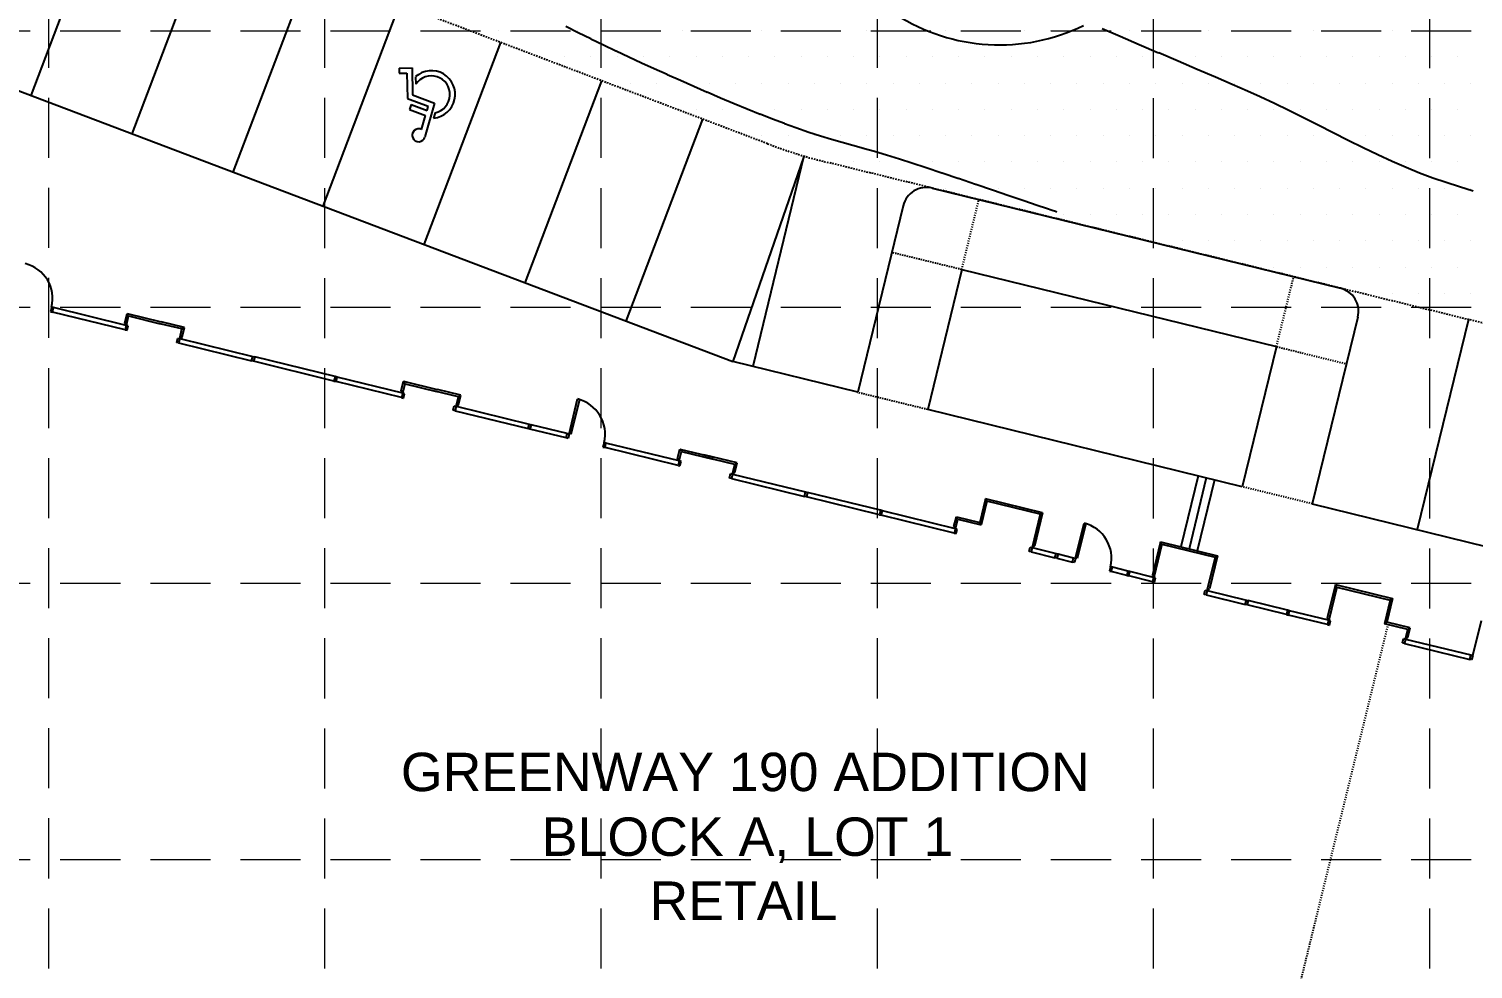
# Model space of a CAD drawing. Header units: inches. Extents: x 6967 to 7890, y 13663 to 15138.
# Drawn here: x 7289 to 7409.2, y 14184.3 to 14262.6 of the extents above; entities that cross this region are included whole.
import ezdxf

# ---------------------------------------------------------------- set-up
doc = ezdxf.new("R2010")
doc.units = ezdxf.units.IN
doc.header["$MEASUREMENT"] = 0
doc.linetypes.add('HIDDEN', pattern=[0.375, 0.25, -0.125])
doc.linetypes.add('XGWI003AR$0$HIDDEN2', pattern=[0.1875, 0.125, -0.0625])
for name, color, linetype in [('C-ANNO-BLDG-N', 1, 'Continuous'), ('GRID', 254, 'HIDDEN'), ('PC', 35, 'Continuous'), ('V-ESMT-ACCS-TXT-N', 7, 'Continuous'), ('XGWI003AR$0$a-wall-base', 11, 'Continuous'), ('XGWI003AR$0$a-wall-door', 9, 'Continuous'), ('XGWI003AR$0$a-wall-mhor', 4, 'Continuous'), ('XGWI003AR$0$a-wall-mullin', 6, 'Continuous'), ('XGWI003AR$0$C-PKNG-CURB-FACE-N', 4, 'Continuous'), ('XGWI003AR$0$C-PKNG-FIRE-HTCH-N', 2, 'Continuous'), ('XGWI003AR$0$C-PKNG-FIRE-N', 2, 'XGWI003AR$0$HIDDEN2'), ('XGWI003AR$0$C-PKNG-STRP-N', 6, 'Continuous'), ('XGWI003AR$0$C-SITE-WALK-N', 2, 'Continuous'), ('XGWI003AR$0$C-STRC-BLDG-SLAB-N', 15, 'XGWI003AR$0$HIDDEN2')]:
    doc.layers.add(name, color=color, linetype=linetype)
doc.styles.get("Standard").update_dxf_attribs({"font": 'ARIAL.TTF'})

msp = doc.modelspace()

# ---------------------------------------------------------------- linework, layer by layer
for p, q in [((7319.82, 14259.37), (7320.88, 14259.39)), ((7319.82, 14259.37), (7319.82, 14258.95)), ((7320.88, 14259.39), (7320.92, 14257.15)), ((7319.82, 14258.95), (7320.46, 14258.96)), ((7320.46, 14258.96), (7320.5, 14256.85)), ((7321.18, 14258.66), (7321.19, 14258.03)), ((7320.5, 14256.85), (7322.23, 14256.2)), ((7320.92, 14257.15), (7322.74, 14256.46)), ((7320.82, 14256.34), (7320.67, 14255.94)), ((7320.67, 14255.94), (7322.01, 14255.43)), ((7320.82, 14256.34), (7322.13, 14255.85)), ((7322.74, 14256.46), (7321.95, 14253.64)), ((7322.13, 14255.85), (7322.23, 14256.2)), ((7322.81, 14255.65), (7322.68, 14255.2)), ((7321.68, 14254.26), (7322.01, 14255.43)), ((7376.13, 14218.56, 0), (7376.84, 14221.47, 0)), ((7376.98, 14221.44, 0), (7376.27, 14218.53, 0)), ((7376.84, 14221.47, 0), (7376.98, 14221.44, 0)), ((7376.27, 14218.53, 0), (7376.13, 14218.56, 0))]:
    msp.add_line(p, q)
for centre, radius, start, end in [((7322.49, 14257.18), 1.98, 275.5254, 131.4534), ((7322.49, 14257.18), 1.55, 281.7678, 146.7803), ((7321.43, 14253.78), 0.538, 62.3582, 344.3337), ((7376.13, 14218.56, 0), 3, 346.2275, 76.2275)]:
    msp.add_arc(centre, radius, start, end)
at = {"layer": 'GRID', "color": 252, "linetype": 'HIDDEN', "lineweight": 0, "ltscale": 20}
for p, q in [((7290.62, 13779.4), (7290.62, 15113.57)), ((7313.63, 13779.39), (7313.63, 15113.57)), ((7336.63, 13779.39), (7336.63, 15113.57)), ((7359.63, 13779.39), (7359.63, 15113.57)), ((7382.63, 13779.38), (7382.63, 15113.57)), ((7405.63, 13779.38), (7405.63, 15113.57)), ((6991.59, 14262.49), (7865.68, 14262.49)), ((6991.59, 14239.48), (7865.68, 14239.48)), ((6991.59, 14216.48), (7865.68, 14216.48)), ((6991.59, 14193.48), (7865.68, 14193.48))]:
    msp.add_line(p, q, dxfattribs=at)
at = {"layer": 'PC', "color": 25, "extrusion": (-0.446372, -0.894847, 0), "elevation": -16036.61}
msp.add_lwpolyline([(197.16, 671), (195.99, 671)], dxfattribs=at)
at = {"layer": 'PC', "color": 25, "extrusion": (-0.441352, -0.897334, 0), "elevation": -16035.26}
msp.add_lwpolyline([(288.16, 671), (286.99, 671)], dxfattribs=at)
at = {"layer": 'PC', "color": 25}
for points, elevation in [([(7336.82, 14261.29), (7335.77, 14261.8)], 671), ([(7338.93, 14260.29), (7337.87, 14260.79)], 671), ([(7339.98, 14259.8), (7338.93, 14260.29)], 671), ([(7342.13, 14258.83), (7341.05, 14259.32)], 671), ([(7387.79, 14258.62), (7386.27, 14259.27)], 670), ([(7346.58, 14256.88), (7345.46, 14257.36)], 671), ([(7391.52, 14256.98), (7390.45, 14257.46)], 670), ([(7392.69, 14256.43), (7391.52, 14256.98)], 670), ([(7350.89, 14255.12), (7349.86, 14255.53)], 671), ([(7352.84, 14254.39), (7351.89, 14254.74)], 671), ([(7396.35, 14254.62), (7395.11, 14255.24)], 670), ([(7354.9, 14253.7), (7353.92, 14254.02)], 671), ([(7355.82, 14253.43), (7354.9, 14253.7)], 671), ([(7356.71, 14253.17), (7355.82, 14253.43)], 671), ([(7398.85, 14253.35), (7397.6, 14253.98)], 670), ([(7400.09, 14252.74), (7398.85, 14253.35)], 670), ([(7360.39, 14252.13), (7359.39, 14252.43)], 671), ([(7361.48, 14251.8), (7360.39, 14252.13)], 671), ([(7402.51, 14251.59), (7401.31, 14252.15)], 670), ([(7363.7, 14251.07), (7362.51, 14251.46)], 671), ([(7365.01, 14250.63), (7363.7, 14251.07)], 671), ([(7369.22, 14249.21), (7367.82, 14249.69)], 671), ([(7405.89, 14250.22), (7404.79, 14250.63)], 670), ([(7407, 14249.84), (7405.89, 14250.22)], 670), ([(7408.12, 14249.48), (7407, 14249.84)], 670), ([(7409.24, 14249.14), (7408.12, 14249.48)], 670)]:
    msp.add_lwpolyline(points, dxfattribs=dict(at, elevation=elevation))
at = {"layer": 'PC', "color": 25, "extrusion": (-0.392533, -0.919738, 0), "elevation": -16014.14}
msp.add_lwpolyline([(1189.22, 670), (1187.58, 670)], dxfattribs=at)
at = {"layer": 'PC', "color": 25, "extrusion": (-0.391491, -0.920182, 0), "elevation": -16012.78}
msp.add_lwpolyline([(1209.08, 670), (1207.36, 670)], dxfattribs=at)
at = {"layer": 'PC', "color": 25, "extrusion": (-0.431232, -0.902241, 0), "elevation": -16031}
msp.add_lwpolyline([(470.81, 671), (469.65, 671)], dxfattribs=at)
at = {"layer": 'PC', "color": 25, "extrusion": (-0.391182, -0.920313, 0), "elevation": -16012.37}
msp.add_lwpolyline([(1216.22, 670), (1214.46, 670)], dxfattribs=at)
at = {"layer": 'PC', "color": 25, "extrusion": (-0.391533, -0.920164, 0), "elevation": -16012.84}
msp.add_lwpolyline([(1211.88, 670), (1210.12, 670)], dxfattribs=at)
at = {"layer": 'PC', "color": 25, "extrusion": (-0.41591, -0.909406, 0), "elevation": -16020.72}
msp.add_lwpolyline([(745.41, 671), (744.24, 671)], dxfattribs=at)
at = {"layer": 'PC', "color": 25, "extrusion": (0.392565, 0.919724, 0), "elevation": 16014.19}
msp.add_lwpolyline([(-1195.64, 670), (-1193.92, 670)], dxfattribs=at)
at = {"layer": 'PC', "color": 25, "extrusion": (-0.407389, -0.913255, 0), "elevation": -16013.04}
msp.add_lwpolyline([(897.55, 671), (896.35, 671)], dxfattribs=at)
at = {"layer": 'PC', "color": 25, "extrusion": (0.403107, 0.915153, 0), "elevation": 16008.66}
msp.add_lwpolyline([(-973.76, 671), (-972.54, 671)], dxfattribs=at)
at = {"layer": 'PC', "color": 25, "extrusion": (-0.397302, -0.917688, 0), "elevation": -16020.14}
msp.add_lwpolyline([(1116.23, 670), (1114.7, 670)], dxfattribs=at)
at = {"layer": 'PC', "color": 25, "extrusion": (0.398472, 0.917181, 0), "elevation": 16003.53}
msp.add_lwpolyline([(-1055.96, 671), (-1054.74, 671)], dxfattribs=at)
at = {"layer": 'PC', "color": 25, "extrusion": (-0.387732, -0.921772, 0), "elevation": -15990.1}
msp.add_lwpolyline([(1245.23, 671), (1244.02, 671)], dxfattribs=at)
at = {"layer": 'PC', "color": 25, "extrusion": (0.401797, 0.915729, 0), "elevation": 16025.42}
msp.add_lwpolyline([(-1039.04, 670), (-1037.67, 670)], dxfattribs=at)
at = {"layer": 'PC', "color": 25, "extrusion": (-0.381364, -0.924425, 0), "elevation": -15981.13}
msp.add_lwpolyline([(1356.69, 671), (1355.51, 671)], dxfattribs=at)
at = {"layer": 'PC', "color": 25, "extrusion": (-0.374093, -0.927391, 0), "elevation": -15969.98}
msp.add_lwpolyline([(1483.3, 671), (1482.14, 671)], dxfattribs=at)
at = {"layer": 'PC', "color": 25, "extrusion": (0.436353, 0.899776, 0), "elevation": 16053.41}
msp.add_lwpolyline([(-432.26, 670), (-430.93, 670)], dxfattribs=at)
at = {"layer": 'PC', "color": 25, "extrusion": (-0.445313, -0.895375, 0), "elevation": -16056.93}
msp.add_lwpolyline([(273.35, 670), (271.98, 670)], dxfattribs=at)
at = {"layer": 'PC', "color": 25, "extrusion": (-0.355758, -0.934578, 0), "elevation": -15937.67}
msp.add_lwpolyline([(1799.67, 671), (1798.6, 671)], dxfattribs=at)
at = {"layer": 'PC', "color": 25, "extrusion": (0.451781, 0.892129, 0), "elevation": 16058.49}
msp.add_lwpolyline([(-159.93, 670), (-158.53, 670)], dxfattribs=at)
at = {"layer": 'PC', "color": 25, "extrusion": (-0.327334, -0.944909, 0), "elevation": -15875.94}
msp.add_lwpolyline([(2282.96, 671), (2281.82, 671)], dxfattribs=at)
at = {"layer": 'PC', "color": 25, "extrusion": (0.266921, 0.963718, 0), "elevation": 15699.71}
msp.add_lwpolyline([(-3286.22, 671), (-3285.32, 671)], dxfattribs=at)
at = {"layer": 'PC', "color": 25, "extrusion": (0.265503, 0.96411, 0), "elevation": 15694.85}
msp.add_lwpolyline([(-3310.25, 671), (-3309.33, 671)], dxfattribs=at)
at = {"layer": 'PC', "color": 25, "extrusion": (-0.270867, -0.962617, 0), "elevation": -15713.04}
msp.add_lwpolyline([(3223.76, 671), (3222.79, 671)], dxfattribs=at)
at = {"layer": 'PC', "color": 25, "extrusion": (-0.434916, -0.900471, 0), "elevation": -16052.6}
msp.add_lwpolyline([(466.18, 670), (464.82, 670)], dxfattribs=at)
at = {"layer": 'PC', "color": 25, "extrusion": (-0.307546, -0.951533, 0), "elevation": -15825.05}
msp.add_lwpolyline([(2622.69, 671), (2621.6, 671)], dxfattribs=at)
at = {"layer": 'PC', "color": 25, "extrusion": (0.402239, 0.915535, 0), "elevation": 16025.41}
msp.add_lwpolyline([(-1045.98, 670), (-1044.71, 670)], dxfattribs=at)
at = {"layer": 'PC', "color": 25, "extrusion": (-0.376659, -0.926352, 0), "elevation": -15990.18}
msp.add_lwpolyline([(1491.81, 670), (1490.6, 670)], dxfattribs=at)
at = {"layer": 'PC', "color": 25, "extrusion": (-0.318739, -0.947843, 0), "elevation": -15854.87}
msp.add_lwpolyline([(2440.11, 671), (2438.65, 671)], dxfattribs=at)
at = {"layer": 'PC', "color": 25, "extrusion": (-0.320413, -0.947278, 0), "elevation": -15859.16}
msp.add_lwpolyline([(2413.58, 671), (2412.08, 671)], dxfattribs=at)
at = {"layer": 'PC', "color": 25, "extrusion": (-0.322396, -0.946605, 0), "elevation": -15864.18}
msp.add_lwpolyline([(2383.28, 671), (2381.85, 671)], dxfattribs=at)
at = {"layer": 'PC', "color": 25, "extrusion": (0.322841, 0.946453, 0), "elevation": 15865.3}
msp.add_lwpolyline([(-2377.16, 671), (-2375.83, 671)], dxfattribs=at)
at = {"layer": 'PC', "color": 25, "extrusion": (-0.322891, -0.946436, 0), "elevation": -15865.42}
msp.add_lwpolyline([(2377.49, 671), (2376.31, 671)], dxfattribs=at)
at = {"layer": 'PC', "color": 25, "extrusion": (-0.322472, -0.946579, 0), "elevation": -15864.37}
msp.add_lwpolyline([(2385.32, 671), (2384.52, 671)], dxfattribs=at)
at = {"layer": 'PC', "color": 25, "extrusion": (-0.321626, -0.946867, 0), "elevation": -15862.23}
msp.add_lwpolyline([(2400, 671), (2399.49, 671)], dxfattribs=at)
at = {"layer": 'PC', "color": 25, "extrusion": (-0.320517, -0.947243, 0), "elevation": -15859.41}
msp.add_lwpolyline([(2418.87, 671), (2418.58, 671)], dxfattribs=at)
at = {"layer": 'PC', "color": 25, "extrusion": (-0.319503, -0.947585, 0), "elevation": -15856.81}
msp.add_lwpolyline([(2435.96, 671), (2435.83, 671)], dxfattribs=at)
at = {"layer": 'V-ESMT-ACCS-TXT-N'}
msp.add_arc((7369.81, 14277.26), 15.95, 237.2595, 295.9595, dxfattribs=at)
at = {"layer": 'XGWI003AR$0$a-wall-base', "color": 7}
for p, q in [((7296.97, 14238.14, 0), (7297.16, 14238.94, 0)), ((7297.16, 14238.94, 0), (7299.98, 14238.25, 0)), ((7297.28, 14238.74, 0), (7297.16, 14238.94, 0)), ((7297.09, 14237.94, 0), (7296.97, 14238.14, 0)), ((7297.09, 14237.94, 0), (7297.28, 14238.74, 0)), ((7297.28, 14238.74, 0), (7299.91, 14238.09, 0)), ((7301.72, 14237.65, 0), (7299.78, 14238.12, 0)), ((7301.93, 14237.77, 0), (7299.98, 14238.25, 0)), ((7301.53, 14236.85, 0), (7301.72, 14237.65, 0)), ((7301.72, 14237.65, 0), (7301.93, 14237.77, 0)), ((7301.73, 14236.97, 0), (7301.93, 14237.77, 0)), ((7301.53, 14236.85, 0), (7301.73, 14236.97, 0)), ((7319.98, 14232.5, 0), (7320.18, 14233.3, 0)), ((7320.1, 14232.3, 0), (7320.3, 14233.09, 0)), ((7320.18, 14233.3, 0), (7322.97, 14232.61, 0)), ((7320.3, 14233.09, 0), (7320.18, 14233.3, 0)), ((7320.3, 14233.09, 0), (7322.93, 14232.45, 0)), ((7320.1, 14232.3, 0), (7319.98, 14232.5, 0)), ((7324.74, 14232.01, 0), (7322.79, 14232.48, 0)), ((7324.94, 14232.13, 0), (7322.99, 14232.6, 0)), ((7324.55, 14231.21, 0), (7324.74, 14232.01, 0)), ((7324.74, 14232.01, 0), (7324.94, 14232.13, 0)), ((7324.75, 14231.33, 0), (7324.94, 14232.13, 0)), ((7324.55, 14231.21, 0), (7324.75, 14231.33, 0)), ((7343, 14226.86, 0), (7343.19, 14227.65, 0)), ((7343.12, 14226.66, 0), (7343, 14226.86, 0)), ((7343.12, 14226.66, 0), (7343.32, 14227.45, 0)), ((7343.19, 14227.65, 0), (7345.99, 14226.97, 0)), ((7343.32, 14227.45, 0), (7343.19, 14227.65, 0)), ((7343.32, 14227.45, 0), (7345.95, 14226.81, 0)), ((7347.76, 14226.36, 0), (7345.13, 14227.01, 0)), ((7347.96, 14226.49, 0), (7345.17, 14227.17, 0)), ((7347.56, 14225.57, 0), (7347.76, 14226.36, 0)), ((7347.56, 14225.57, 0), (7347.76, 14225.69, 0)), ((7347.76, 14226.36, 0), (7347.96, 14226.49, 0)), ((7347.76, 14225.69, 0), (7347.96, 14226.49, 0)), ((7368.64, 14223.5, 0), (7368.16, 14221.53, 0)), ((7368.76, 14223.3, 0), (7368.28, 14221.33, 0)), ((7368.76, 14223.3, 0), (7368.64, 14223.5, 0)), ((7373.39, 14222.34, 0), (7368.64, 14223.5, 0)), ((7373.19, 14222.22, 0), (7368.76, 14223.3, 0)), ((7366.01, 14221.21, 0), (7366.21, 14222.01, 0)), ((7366.21, 14222.01, 0), (7368.16, 14221.53, 0)), ((7366.33, 14221.81, 0), (7366.21, 14222.01, 0)), ((7373.19, 14222.22, 0), (7372.51, 14219.45, 0)), ((7373.39, 14222.34, 0), (7372.72, 14219.57, 0)), ((7373.19, 14222.22, 0), (7373.39, 14222.34, 0)), ((7366.13, 14221.02, 0), (7366.01, 14221.21, 0)), ((7366.14, 14221.02, 0), (7366.33, 14221.81, 0)), ((7366.33, 14221.81, 0), (7368.28, 14221.33, 0)), ((7368.28, 14221.33, 0), (7368.16, 14221.53, 0)), ((7372.72, 14219.57, 0), (7372.51, 14219.45, 0)), ((7383.21, 14219.93, 0), (7382.53, 14217.16, 0)), ((7383.33, 14219.73, 0), (7382.65, 14216.96, 0)), ((7383.21, 14219.93, 0), (7387.96, 14218.77, 0)), ((7383.33, 14219.73, 0), (7383.21, 14219.93, 0)), ((7383.33, 14219.73, 0), (7387.76, 14218.64, 0)), ((7387.76, 14218.64, 0), (7387.08, 14215.87, 0)), ((7387.96, 14218.77, 0), (7387.28, 14216, 0)), ((7387.76, 14218.64, 0), (7387.96, 14218.77, 0)), ((7382.65, 14216.96, 0), (7382.53, 14217.16, 0)), ((7387.08, 14215.87, 0), (7387.28, 14216, 0)), ((7397.78, 14216.36, 0), (7397.1, 14213.59, 0)), ((7397.9, 14216.16, 0), (7397.22, 14213.39, 0)), ((7397.78, 14216.36, 0), (7402.53, 14215.2, 0)), ((7397.9, 14216.16, 0), (7397.78, 14216.36, 0)), ((7397.9, 14216.16, 0), (7402.33, 14215.07, 0)), ((7402.33, 14215.07, 0), (7401.85, 14213.1, 0)), ((7402.53, 14215.2, 0), (7402.05, 14213.23, 0)), ((7402.33, 14215.07, 0), (7402.53, 14215.2, 0)), ((7397.22, 14213.39, 0), (7397.1, 14213.59, 0)), ((7401.85, 14213.1, 0), (7402.05, 14213.23, 0)), ((7403.8, 14212.63, 0), (7401.85, 14213.1, 0)), ((7404, 14212.75, 0), (7402.05, 14213.23, 0)), ((7403.6, 14211.83, 0), (7403.8, 14212.63, 0)), ((7403.8, 14211.95, 0), (7404, 14212.75, 0)), ((7403.8, 14212.63, 0), (7404, 14212.75, 0)), ((7403.61, 14211.83, 0), (7403.8, 14211.95, 0))]:
    msp.add_line(p, q, dxfattribs=at)
at = {"layer": 'XGWI003AR$0$a-wall-door'}
for p, q in [((7333.96, 14228.9, 0), (7334.67, 14231.82, 0)), ((7334.82, 14231.78, 0), (7334.1, 14228.87, 0)), ((7334.82, 14231.78, 0), (7334.67, 14231.82, 0)), ((7409.21, 14210.46, 0), (7409.93, 14213.37, 0))]:
    msp.add_line(p, q, dxfattribs=at)
for centre in [(7287.95, 14240.18, 0), (7333.96, 14228.9, 0)]:
    msp.add_arc(centre, 3, 346.2275, 76.2275, dxfattribs=at)
at = {"layer": 'XGWI003AR$0$a-wall-mhor', "color": 7}
for p, q in [((7296.99, 14237.58, 0), (7290.94, 14239.06, 0)), ((7297.08, 14237.94, 0), (7291.03, 14239.43, 0)), ((7301.44, 14236.49, 0), (7307.52, 14235, 0)), ((7301.53, 14236.85, 0), (7307.61, 14235.36, 0)), ((7314.47, 14233.68, 0), (7307.78, 14235.32, 0)), ((7314.38, 14233.31, 0), (7307.69, 14234.96, 0)), ((7320.01, 14231.94, 0), (7314.55, 14233.28, 0)), ((7320.1, 14232.3, 0), (7314.64, 14233.64, 0)), ((7324.46, 14230.84, 0), (7330.54, 14229.35, 0)), ((7324.55, 14231.21, 0), (7330.63, 14229.72, 0)), ((7333.71, 14228.58, 0), (7330.7, 14229.31, 0)), ((7333.8, 14228.94, 0), (7330.79, 14229.68, 0)), ((7343.12, 14226.66, 0), (7337.03, 14228.15, 0)), ((7343.03, 14226.29, 0), (7336.95, 14227.78, 0)), ((7347.57, 14225.57, 0), (7353.65, 14224.08, 0)), ((7347.48, 14225.2, 0), (7353.56, 14223.71, 0)), ((7359.8, 14222.18, 0), (7353.72, 14223.67, 0)), ((7359.89, 14222.55, 0), (7353.81, 14224.04, 0)), ((7366.04, 14220.65, 0), (7359.96, 14222.14, 0)), ((7366.13, 14221.02, 0), (7360.05, 14222.51, 0)), ((7372.43, 14219.08, 0), (7374.42, 14218.59, 0)), ((7372.52, 14219.44, 0), (7374.51, 14218.96, 0)), ((7374.59, 14218.55, 0), (7375.87, 14218.24, 0)), ((7374.68, 14218.92, 0), (7375.96, 14218.6, 0)), ((7380.4, 14217.13, 0), (7379.11, 14217.44, 0)), ((7380.49, 14217.49, 0), (7379.2, 14217.81, 0)), ((7382.64, 14216.96, 0), (7380.65, 14217.45, 0)), ((7382.55, 14216.6, 0), (7380.56, 14217.09, 0)), ((7387, 14215.51, 0), (7390.27, 14214.71, 0)), ((7387.09, 14215.87, 0), (7390.36, 14215.07, 0)), ((7393.78, 14214.23, 0), (7390.52, 14215.03, 0)), ((7393.69, 14213.87, 0), (7390.43, 14214.67, 0)), ((7397.12, 14213.03, 0), (7393.86, 14213.83, 0)), ((7397.21, 14213.39, 0), (7393.95, 14214.19, 0)), ((7403.52, 14211.47, 0), (7408.96, 14210.13, 0)), ((7403.61, 14211.83, 0), (7409.05, 14210.5, 0))]:
    msp.add_line(p, q, dxfattribs=at)
at = {"layer": 'XGWI003AR$0$a-wall-mullin', "color": 7}
for p, q in [((7290.87, 14239.47, 0), (7290.78, 14239.1, 0)), ((7290.78, 14239.1, 0), (7290.94, 14239.06, 0)), ((7291.03, 14239.43, 0), (7290.87, 14239.47, 0)), ((7290.94, 14239.06, 0), (7291.03, 14239.43, 0)), ((7297.08, 14237.94, 0), (7296.99, 14237.58, 0)), ((7297.24, 14237.9, 0), (7297.08, 14237.94, 0)), ((7297.15, 14237.54, 0), (7297.24, 14237.9, 0)), ((7296.99, 14237.58, 0), (7297.15, 14237.54, 0)), ((7301.28, 14236.53, 0), (7301.37, 14236.89, 0)), ((7301.44, 14236.49, 0), (7301.28, 14236.53, 0)), ((7301.37, 14236.89, 0), (7301.53, 14236.85, 0)), ((7301.53, 14236.85, 0), (7301.44, 14236.49, 0)), ((7307.52, 14235, 0), (7307.61, 14235.36, 0)), ((7307.61, 14235.36, 0), (7307.78, 14235.32, 0)), ((7307.78, 14235.32, 0), (7307.69, 14234.96, 0)), ((7307.69, 14234.96, 0), (7307.52, 14235, 0)), ((7314.47, 14233.68, 0), (7314.38, 14233.31, 0)), ((7314.38, 14233.31, 0), (7314.55, 14233.28, 0)), ((7314.64, 14233.64, 0), (7314.47, 14233.68, 0)), ((7314.55, 14233.28, 0), (7314.64, 14233.64, 0)), ((7320.1, 14232.3, 0), (7320.01, 14231.94, 0)), ((7320.01, 14231.94, 0), (7320.17, 14231.9, 0)), ((7320.26, 14232.26, 0), (7320.1, 14232.3, 0)), ((7320.17, 14231.9, 0), (7320.26, 14232.26, 0)), ((7324.3, 14230.88, 0), (7324.39, 14231.25, 0)), ((7324.46, 14230.84, 0), (7324.3, 14230.88, 0)), ((7324.39, 14231.25, 0), (7324.55, 14231.21, 0)), ((7324.55, 14231.21, 0), (7324.46, 14230.84, 0)), ((7330.54, 14229.35, 0), (7330.63, 14229.72, 0)), ((7330.7, 14229.31, 0), (7330.54, 14229.35, 0)), ((7330.63, 14229.72, 0), (7330.79, 14229.68, 0)), ((7330.79, 14229.68, 0), (7330.7, 14229.31, 0)), ((7333.71, 14228.58, 0), (7333.8, 14228.94, 0)), ((7333.87, 14228.54, 0), (7333.71, 14228.58, 0)), ((7333.8, 14228.94, 0), (7333.96, 14228.9, 0)), ((7333.96, 14228.9, 0), (7333.87, 14228.54, 0)), ((7336.87, 14228.19, 0), (7336.78, 14227.82, 0)), ((7337.03, 14228.15, 0), (7336.87, 14228.19, 0)), ((7336.95, 14227.78, 0), (7337.03, 14228.15, 0)), ((7336.78, 14227.82, 0), (7336.95, 14227.78, 0)), ((7343.12, 14226.66, 0), (7343.03, 14226.29, 0)), ((7343.03, 14226.29, 0), (7343.19, 14226.25, 0)), ((7343.28, 14226.62, 0), (7343.12, 14226.66, 0)), ((7343.19, 14226.25, 0), (7343.28, 14226.62, 0)), ((7347.32, 14225.24, 0), (7347.4, 14225.61, 0)), ((7347.4, 14225.61, 0), (7347.57, 14225.57, 0)), ((7347.57, 14225.57, 0), (7347.48, 14225.2, 0)), ((7347.48, 14225.2, 0), (7347.32, 14225.24, 0)), ((7353.56, 14223.71, 0), (7353.65, 14224.08, 0)), ((7353.72, 14223.67, 0), (7353.56, 14223.71, 0)), ((7353.65, 14224.08, 0), (7353.81, 14224.04, 0)), ((7353.81, 14224.04, 0), (7353.72, 14223.67, 0)), ((7359.89, 14222.55, 0), (7359.8, 14222.18, 0)), ((7359.8, 14222.18, 0), (7359.96, 14222.14, 0)), ((7360.05, 14222.51, 0), (7359.89, 14222.55, 0)), ((7359.96, 14222.14, 0), (7360.05, 14222.51, 0)), ((7366.13, 14221.02, 0), (7366.04, 14220.65, 0)), ((7366.29, 14220.98, 0), (7366.13, 14221.02, 0)), ((7366.2, 14220.61, 0), (7366.29, 14220.98, 0)), ((7366.04, 14220.65, 0), (7366.2, 14220.61, 0)), ((7372.27, 14219.12, 0), (7372.36, 14219.48, 0)), ((7372.43, 14219.08, 0), (7372.27, 14219.12, 0)), ((7372.36, 14219.48, 0), (7372.52, 14219.44, 0)), ((7372.52, 14219.44, 0), (7372.43, 14219.08, 0)), ((7374.42, 14218.59, 0), (7374.51, 14218.96, 0)), ((7374.59, 14218.55, 0), (7374.42, 14218.59, 0)), ((7374.51, 14218.96, 0), (7374.68, 14218.92, 0)), ((7374.68, 14218.92, 0), (7374.59, 14218.55, 0)), ((7375.87, 14218.24, 0), (7375.96, 14218.6, 0)), ((7375.96, 14218.6, 0), (7376.13, 14218.56, 0)), ((7376.13, 14218.56, 0), (7376.04, 14218.2, 0)), ((7376.04, 14218.2, 0), (7375.87, 14218.24, 0)), ((7379.04, 14217.85, 0), (7378.95, 14217.48, 0)), ((7378.95, 14217.48, 0), (7379.11, 14217.44, 0)), ((7379.2, 14217.81, 0), (7379.04, 14217.85, 0)), ((7379.11, 14217.44, 0), (7379.2, 14217.81, 0)), ((7380.49, 14217.49, 0), (7380.4, 14217.13, 0)), ((7380.65, 14217.45, 0), (7380.49, 14217.49, 0)), ((7380.56, 14217.09, 0), (7380.65, 14217.45, 0)), ((7380.4, 14217.13, 0), (7380.56, 14217.09, 0)), ((7382.64, 14216.96, 0), (7382.55, 14216.6, 0)), ((7382.55, 14216.6, 0), (7382.71, 14216.56, 0)), ((7382.8, 14216.92, 0), (7382.64, 14216.96, 0)), ((7382.71, 14216.56, 0), (7382.8, 14216.92, 0)), ((7386.84, 14215.55, 0), (7386.93, 14215.91, 0)), ((7387, 14215.51, 0), (7386.84, 14215.55, 0)), ((7386.93, 14215.91, 0), (7387.09, 14215.87, 0)), ((7387.09, 14215.87, 0), (7387, 14215.51, 0)), ((7390.27, 14214.71, 0), (7390.36, 14215.07, 0)), ((7390.36, 14215.07, 0), (7390.52, 14215.03, 0)), ((7390.52, 14215.03, 0), (7390.43, 14214.67, 0)), ((7390.43, 14214.67, 0), (7390.27, 14214.71, 0)), ((7393.78, 14214.23, 0), (7393.69, 14213.87, 0)), ((7393.69, 14213.87, 0), (7393.86, 14213.83, 0)), ((7393.95, 14214.19, 0), (7393.78, 14214.23, 0)), ((7393.86, 14213.83, 0), (7393.95, 14214.19, 0)), ((7397.21, 14213.39, 0), (7397.12, 14213.03, 0)), ((7397.12, 14213.03, 0), (7397.28, 14212.99, 0)), ((7397.37, 14213.35, 0), (7397.21, 14213.39, 0)), ((7397.28, 14212.99, 0), (7397.37, 14213.35, 0)), ((7403.35, 14211.51, 0), (7403.44, 14211.87, 0)), ((7403.52, 14211.47, 0), (7403.35, 14211.51, 0)), ((7403.44, 14211.87, 0), (7403.61, 14211.83, 0)), ((7403.61, 14211.83, 0), (7403.52, 14211.47, 0)), ((7408.96, 14210.13, 0), (7409.05, 14210.5, 0)), ((7409.12, 14210.09, 0), (7408.96, 14210.13, 0)), ((7409.05, 14210.5, 0), (7409.21, 14210.46, 0)), ((7409.21, 14210.46, 0), (7409.12, 14210.09, 0))]:
    msp.add_line(p, q, dxfattribs=at)
at = {"layer": 'XGWI003AR$0$C-PKNG-CURB-FACE-N', "color": 7}
for p, q in [((7241.45, 14275.19), (7347.6, 14234.93)), ((7364.19, 14249.38), (7398.19, 14241.05)), ((7361.77, 14247.91), (7358, 14232.38)), ((7399.65, 14238.63), (7395.84, 14223.08)), ((7358, 14232.38), (7347.6, 14234.93)), ((7395.84, 14223.08), (7508.51, 14195.47))]:
    msp.add_line(p, q, dxfattribs=at)
for centre, start, end in [((7363.72, 14247.44), 76.2275, 166.3412), ((7397.71, 14239.11), 346.2306, 76.2275)]:
    msp.add_arc(centre, 2, start, end, dxfattribs=at)
at = {"layer": 'XGWI003AR$0$C-PKNG-FIRE-HTCH-N', "color": 255}
for p, q in [((7325.94, 14262.5), (7325.94, 14262.5)), ((7328.12, 14262.5), (7328.12, 14262.5)), ((7330.31, 14262.5), (7330.31, 14262.5)), ((7332.5, 14262.5), (7332.5, 14262.5)), ((7334.69, 14262.5), (7334.69, 14262.5)), ((7336.88, 14262.5), (7336.88, 14262.5)), ((7339.06, 14262.5), (7339.06, 14262.5)), ((7341.25, 14262.5), (7341.25, 14262.5)), ((7343.44, 14262.5), (7343.44, 14262.5)), ((7345.62, 14262.5), (7345.62, 14262.5)), ((7347.81, 14262.5), (7347.81, 14262.5)), ((7350, 14262.5), (7350, 14262.5)), ((7352.19, 14262.5), (7352.19, 14262.5)), ((7354.38, 14262.5), (7354.38, 14262.5)), ((7356.56, 14262.5), (7356.56, 14262.5)), ((7358.75, 14262.5), (7358.75, 14262.5)), ((7360.94, 14262.5), (7360.94, 14262.5)), ((7363.12, 14262.5), (7363.12, 14262.5)), ((7365.31, 14262.5), (7365.31, 14262.5)), ((7367.5, 14262.5), (7367.5, 14262.5)), ((7369.69, 14262.5), (7369.69, 14262.5)), ((7371.88, 14262.5), (7371.88, 14262.5)), ((7374.06, 14262.5), (7374.06, 14262.5)), ((7376.25, 14262.5), (7376.25, 14262.5)), ((7378.44, 14262.5), (7378.44, 14262.5)), ((7380.62, 14262.5), (7380.62, 14262.5)), ((7382.81, 14262.5), (7382.81, 14262.5)), ((7385, 14262.5), (7385, 14262.5)), ((7387.19, 14262.5), (7387.19, 14262.5)), ((7389.38, 14262.5), (7389.38, 14262.5)), ((7391.56, 14262.5), (7391.56, 14262.5)), ((7393.75, 14262.5), (7393.75, 14262.5)), ((7395.94, 14262.5), (7395.94, 14262.5)), ((7398.12, 14262.5), (7398.12, 14262.5)), ((7400.31, 14262.5), (7400.31, 14262.5)), ((7402.5, 14262.5), (7402.5, 14262.5)), ((7404.69, 14262.5), (7404.69, 14262.5)), ((7406.88, 14262.5), (7406.88, 14262.5)), ((7409.06, 14262.5), (7409.06, 14262.5)), ((7333.59, 14260.31), (7333.59, 14260.31)), ((7335.78, 14260.31), (7335.78, 14260.31)), ((7337.97, 14260.31), (7337.97, 14260.31)), ((7340.16, 14260.31), (7340.16, 14260.31)), ((7342.34, 14260.31), (7342.34, 14260.31)), ((7344.53, 14260.31), (7344.53, 14260.31)), ((7346.72, 14260.31), (7346.72, 14260.31)), ((7348.91, 14260.31), (7348.91, 14260.31)), ((7351.09, 14260.31), (7351.09, 14260.31)), ((7353.28, 14260.31), (7353.28, 14260.31)), ((7355.47, 14260.31), (7355.47, 14260.31)), ((7357.66, 14260.31), (7357.66, 14260.31)), ((7359.84, 14260.31), (7359.84, 14260.31)), ((7362.03, 14260.31), (7362.03, 14260.31)), ((7364.22, 14260.31), (7364.22, 14260.31)), ((7366.41, 14260.31), (7366.41, 14260.31)), ((7368.59, 14260.31), (7368.59, 14260.31)), ((7370.78, 14260.31), (7370.78, 14260.31)), ((7372.97, 14260.31), (7372.97, 14260.31)), ((7375.16, 14260.31), (7375.16, 14260.31)), ((7377.34, 14260.31), (7377.34, 14260.31)), ((7379.53, 14260.31), (7379.53, 14260.31)), ((7381.72, 14260.31), (7381.72, 14260.31)), ((7383.91, 14260.31), (7383.91, 14260.31)), ((7386.09, 14260.31), (7386.09, 14260.31)), ((7388.28, 14260.31), (7388.28, 14260.31)), ((7390.47, 14260.31), (7390.47, 14260.31)), ((7392.66, 14260.31), (7392.66, 14260.31)), ((7394.84, 14260.31), (7394.84, 14260.31)), ((7397.03, 14260.31), (7397.03, 14260.31)), ((7399.22, 14260.31), (7399.22, 14260.31)), ((7401.41, 14260.31), (7401.41, 14260.31)), ((7403.59, 14260.31), (7403.59, 14260.31)), ((7405.78, 14260.31), (7405.78, 14260.31)), ((7407.97, 14260.31), (7407.97, 14260.31)), ((7339.06, 14258.12), (7339.06, 14258.12)), ((7341.25, 14258.12), (7341.25, 14258.12)), ((7343.44, 14258.12), (7343.44, 14258.12)), ((7345.62, 14258.12), (7345.62, 14258.12)), ((7347.81, 14258.12), (7347.81, 14258.12)), ((7350, 14258.12), (7350, 14258.12)), ((7352.19, 14258.12), (7352.19, 14258.12)), ((7354.38, 14258.12), (7354.38, 14258.12)), ((7356.56, 14258.12), (7356.56, 14258.12)), ((7358.75, 14258.12), (7358.75, 14258.12)), ((7360.94, 14258.12), (7360.94, 14258.12)), ((7363.12, 14258.12), (7363.12, 14258.12)), ((7365.31, 14258.12), (7365.31, 14258.12)), ((7367.5, 14258.12), (7367.5, 14258.12)), ((7369.69, 14258.12), (7369.69, 14258.12)), ((7371.88, 14258.12), (7371.88, 14258.12)), ((7374.06, 14258.12), (7374.06, 14258.12)), ((7376.25, 14258.12), (7376.25, 14258.12)), ((7378.44, 14258.12), (7378.44, 14258.12)), ((7380.62, 14258.12), (7380.62, 14258.12)), ((7382.81, 14258.12), (7382.81, 14258.12)), ((7385, 14258.12), (7385, 14258.12)), ((7387.19, 14258.12), (7387.19, 14258.12)), ((7389.38, 14258.12), (7389.38, 14258.12)), ((7391.56, 14258.12), (7391.56, 14258.12)), ((7393.75, 14258.12), (7393.75, 14258.12)), ((7395.94, 14258.12), (7395.94, 14258.12)), ((7398.12, 14258.12), (7398.12, 14258.12)), ((7400.31, 14258.12), (7400.31, 14258.12)), ((7402.5, 14258.12), (7402.5, 14258.12)), ((7404.69, 14258.12), (7404.69, 14258.12)), ((7406.88, 14258.12), (7406.88, 14258.12)), ((7409.06, 14258.12), (7409.06, 14258.12)), ((7344.53, 14255.94), (7344.53, 14255.94)), ((7346.72, 14255.94), (7346.72, 14255.94)), ((7348.91, 14255.94), (7348.91, 14255.94)), ((7351.09, 14255.94), (7351.09, 14255.94)), ((7353.28, 14255.94), (7353.28, 14255.94)), ((7355.47, 14255.94), (7355.47, 14255.94)), ((7357.66, 14255.94), (7357.66, 14255.94)), ((7359.84, 14255.94), (7359.84, 14255.94)), ((7362.03, 14255.94), (7362.03, 14255.94)), ((7364.22, 14255.94), (7364.22, 14255.94)), ((7366.41, 14255.94), (7366.41, 14255.94)), ((7368.59, 14255.94), (7368.59, 14255.94)), ((7370.78, 14255.94), (7370.78, 14255.94)), ((7372.97, 14255.94), (7372.97, 14255.94)), ((7375.16, 14255.94), (7375.16, 14255.94)), ((7377.34, 14255.94), (7377.34, 14255.94)), ((7379.53, 14255.94), (7379.53, 14255.94)), ((7381.72, 14255.94), (7381.72, 14255.94)), ((7383.91, 14255.94), (7383.91, 14255.94)), ((7386.09, 14255.94), (7386.09, 14255.94)), ((7388.28, 14255.94), (7388.28, 14255.94)), ((7390.47, 14255.94), (7390.47, 14255.94)), ((7392.66, 14255.94), (7392.66, 14255.94)), ((7394.84, 14255.94), (7394.84, 14255.94)), ((7397.03, 14255.94), (7397.03, 14255.94)), ((7399.22, 14255.94), (7399.22, 14255.94)), ((7401.41, 14255.94), (7401.41, 14255.94)), ((7403.59, 14255.94), (7403.59, 14255.94)), ((7405.78, 14255.94), (7405.78, 14255.94)), ((7407.97, 14255.94), (7407.97, 14255.94)), ((7350, 14253.75), (7350, 14253.75)), ((7352.19, 14253.75), (7352.19, 14253.75)), ((7354.38, 14253.75), (7354.38, 14253.75)), ((7356.56, 14253.75), (7356.56, 14253.75)), ((7358.75, 14253.75), (7358.75, 14253.75)), ((7360.94, 14253.75), (7360.94, 14253.75)), ((7363.12, 14253.75), (7363.12, 14253.75)), ((7365.31, 14253.75), (7365.31, 14253.75)), ((7367.5, 14253.75), (7367.5, 14253.75)), ((7369.69, 14253.75), (7369.69, 14253.75)), ((7371.88, 14253.75), (7371.88, 14253.75)), ((7374.06, 14253.75), (7374.06, 14253.75)), ((7376.25, 14253.75), (7376.25, 14253.75)), ((7378.44, 14253.75), (7378.44, 14253.75)), ((7380.62, 14253.75), (7380.62, 14253.75)), ((7382.81, 14253.75), (7382.81, 14253.75)), ((7385, 14253.75), (7385, 14253.75)), ((7387.19, 14253.75), (7387.19, 14253.75)), ((7389.38, 14253.75), (7389.38, 14253.75)), ((7391.56, 14253.75), (7391.56, 14253.75)), ((7393.75, 14253.75), (7393.75, 14253.75)), ((7395.94, 14253.75), (7395.94, 14253.75)), ((7398.12, 14253.75), (7398.12, 14253.75)), ((7400.31, 14253.75), (7400.31, 14253.75)), ((7402.5, 14253.75), (7402.5, 14253.75)), ((7404.69, 14253.75), (7404.69, 14253.75)), ((7406.88, 14253.75), (7406.88, 14253.75)), ((7409.06, 14253.75), (7409.06, 14253.75)), ((7355.47, 14251.56), (7355.47, 14251.56)), ((7357.66, 14251.56), (7357.66, 14251.56)), ((7359.84, 14251.56), (7359.84, 14251.56)), ((7362.03, 14251.56), (7362.03, 14251.56)), ((7364.22, 14251.56), (7364.22, 14251.56)), ((7366.41, 14251.56), (7366.41, 14251.56)), ((7368.59, 14251.56), (7368.59, 14251.56)), ((7370.78, 14251.56), (7370.78, 14251.56)), ((7372.97, 14251.56), (7372.97, 14251.56)), ((7375.16, 14251.56), (7375.16, 14251.56)), ((7377.34, 14251.56), (7377.34, 14251.56)), ((7379.53, 14251.56), (7379.53, 14251.56)), ((7381.72, 14251.56), (7381.72, 14251.56)), ((7383.91, 14251.56), (7383.91, 14251.56)), ((7386.09, 14251.56), (7386.09, 14251.56)), ((7388.28, 14251.56), (7388.28, 14251.56)), ((7390.47, 14251.56), (7390.47, 14251.56)), ((7392.66, 14251.56), (7392.66, 14251.56)), ((7394.84, 14251.56), (7394.84, 14251.56)), ((7397.03, 14251.56), (7397.03, 14251.56)), ((7399.22, 14251.56), (7399.22, 14251.56)), ((7401.41, 14251.56), (7401.41, 14251.56)), ((7403.59, 14251.56), (7403.59, 14251.56)), ((7405.78, 14251.56), (7405.78, 14251.56)), ((7407.97, 14251.56), (7407.97, 14251.56)), ((7365.31, 14249.38), (7365.31, 14249.38)), ((7367.5, 14249.38), (7367.5, 14249.38)), ((7369.69, 14249.38), (7369.69, 14249.38)), ((7371.88, 14249.38), (7371.88, 14249.38)), ((7374.06, 14249.38), (7374.06, 14249.38)), ((7376.25, 14249.38), (7376.25, 14249.38)), ((7378.44, 14249.38), (7378.44, 14249.38)), ((7380.62, 14249.38), (7380.62, 14249.38)), ((7382.81, 14249.38), (7382.81, 14249.38)), ((7385, 14249.38), (7385, 14249.38)), ((7387.19, 14249.38), (7387.19, 14249.38)), ((7389.38, 14249.38), (7389.38, 14249.38)), ((7391.56, 14249.38), (7391.56, 14249.38)), ((7393.75, 14249.38), (7393.75, 14249.38)), ((7395.94, 14249.38), (7395.94, 14249.38)), ((7398.12, 14249.38), (7398.12, 14249.38)), ((7400.31, 14249.38), (7400.31, 14249.38)), ((7402.5, 14249.38), (7402.5, 14249.38)), ((7404.69, 14249.38), (7404.69, 14249.38)), ((7406.88, 14249.38), (7406.88, 14249.38)), ((7409.06, 14249.38), (7409.06, 14249.38)), ((7375.16, 14247.19), (7375.16, 14247.19)), ((7377.34, 14247.19), (7377.34, 14247.19)), ((7379.53, 14247.19), (7379.53, 14247.19)), ((7381.72, 14247.19), (7381.72, 14247.19)), ((7383.91, 14247.19), (7383.91, 14247.19)), ((7386.09, 14247.19), (7386.09, 14247.19)), ((7388.28, 14247.19), (7388.28, 14247.19)), ((7390.47, 14247.19), (7390.47, 14247.19)), ((7392.66, 14247.19), (7392.66, 14247.19)), ((7394.84, 14247.19), (7394.84, 14247.19)), ((7397.03, 14247.19), (7397.03, 14247.19)), ((7399.22, 14247.19), (7399.22, 14247.19)), ((7401.41, 14247.19), (7401.41, 14247.19)), ((7403.59, 14247.19), (7403.59, 14247.19)), ((7405.78, 14247.19), (7405.78, 14247.19)), ((7407.97, 14247.19), (7407.97, 14247.19)), ((7382.81, 14245), (7382.81, 14245)), ((7385, 14245), (7385, 14245)), ((7387.19, 14245), (7387.19, 14245)), ((7389.38, 14245), (7389.38, 14245)), ((7391.56, 14245), (7391.56, 14245)), ((7393.75, 14245), (7393.75, 14245)), ((7395.94, 14245), (7395.94, 14245)), ((7398.12, 14245), (7398.12, 14245)), ((7400.31, 14245), (7400.31, 14245)), ((7402.5, 14245), (7402.5, 14245)), ((7404.69, 14245), (7404.69, 14245)), ((7406.88, 14245), (7406.88, 14245)), ((7409.06, 14245), (7409.06, 14245)), ((7392.66, 14242.81), (7392.66, 14242.81)), ((7394.84, 14242.81), (7394.84, 14242.81)), ((7397.03, 14242.81), (7397.03, 14242.81)), ((7399.22, 14242.81), (7399.22, 14242.81)), ((7401.41, 14242.81), (7401.41, 14242.81)), ((7403.59, 14242.81), (7403.59, 14242.81)), ((7405.78, 14242.81), (7405.78, 14242.81)), ((7407.97, 14242.81), (7407.97, 14242.81)), ((7400.31, 14240.62), (7400.31, 14240.62)), ((7402.5, 14240.62), (7402.5, 14240.62)), ((7404.69, 14240.62), (7404.69, 14240.62)), ((7406.88, 14240.62), (7406.88, 14240.62)), ((7409.06, 14240.62), (7409.06, 14240.62))]:
    msp.add_line(p, q, dxfattribs=at)
at = {"layer": 'XGWI003AR$0$C-PKNG-FIRE-N', "color": 7}
for p, q in [((7350.48, 14253.08), (7243.63, 14293.62)), ((7548.76, 14204.14), (7355.61, 14251.49))]:
    msp.add_line(p, q, dxfattribs=at)
msp.add_arc((7366.09, 14294.22), 44, 249.2275, 256.2275, dxfattribs=at)
at = {"layer": 'XGWI003AR$0$C-PKNG-STRP-N', "color": 253}
for p, q in [((7295.52, 14273.93), (7289.14, 14257.1)), ((7303.93, 14270.74), (7297.55, 14253.91)), ((7312.35, 14267.55), (7305.97, 14250.72)), ((7319.83, 14264.71), (7313.45, 14247.88)), ((7328.24, 14261.52), (7321.86, 14244.69)), ((7336.66, 14258.33), (7330.28, 14241.5)), ((7345.07, 14255.13), (7338.69, 14238.3)), ((7345.07, 14255.13), (7338.69, 14238.3)), ((7353.52, 14252.06), (7349.26, 14234.52)), ((7353.49, 14251.94), (7347.6, 14234.93)), ((7408.87, 14238.43), (7404.58, 14220.94))]:
    msp.add_line(p, q, dxfattribs=at)
at = {"layer": 'XGWI003AR$0$C-SITE-WALK-N', "color": 7, "linetype": 'XGWI003AR$0$HIDDEN2', "ltscale": 0.25}
for p, q in [((7366.66, 14242.6), (7368.09, 14248.43)), ((7366.66, 14242.6), (7360.83, 14244.02)), ((7392.87, 14236.18), (7394.3, 14242)), ((7392.87, 14236.18), (7398.7, 14234.75)), ((7363.82, 14230.94), (7357.99, 14232.36)), ((7395.85, 14223.09), (7390.02, 14224.51))]:
    msp.add_line(p, q, dxfattribs=at)
at = {"layer": 'XGWI003AR$0$C-SITE-WALK-N', "color": 7}
for p, q in [((7366.66, 14242.6), (7363.82, 14230.94)), ((7366.66, 14242.6), (7392.87, 14236.18)), ((7392.87, 14236.18), (7390.02, 14224.51)), ((7390.02, 14224.51), (7363.82, 14230.94)), ((7386.34, 14225.41, 0), (7384.91, 14219.52, 0)), ((7387.02, 14225.25, 0), (7385.59, 14219.35, 0)), ((7387.7, 14225.08, 0), (7386.27, 14219.18, 0))]:
    msp.add_line(p, q, dxfattribs=at)
at = {"layer": 'XGWI003AR$0$C-STRC-BLDG-SLAB-N', "ltscale": 0.5}
msp.add_line((7390.11, 14163.83), (7402.21, 14213.19), dxfattribs=at)

# ---------------------------------------------------------------- texts
at = {"layer": 'C-ANNO-BLDG-N', "color": 7}
for s, p in [('GREENWAY 190 ADDITION', (7319.95, 14199.16)), ('BLOCK A, LOT 1', (7331.68, 14193.77)), ('RETAIL ', (7340.65, 14188.44))]:
    msp.add_text(s, height=3.2, dxfattribs=at).set_placement(p)

doc.saveas('drawing.dxf')
